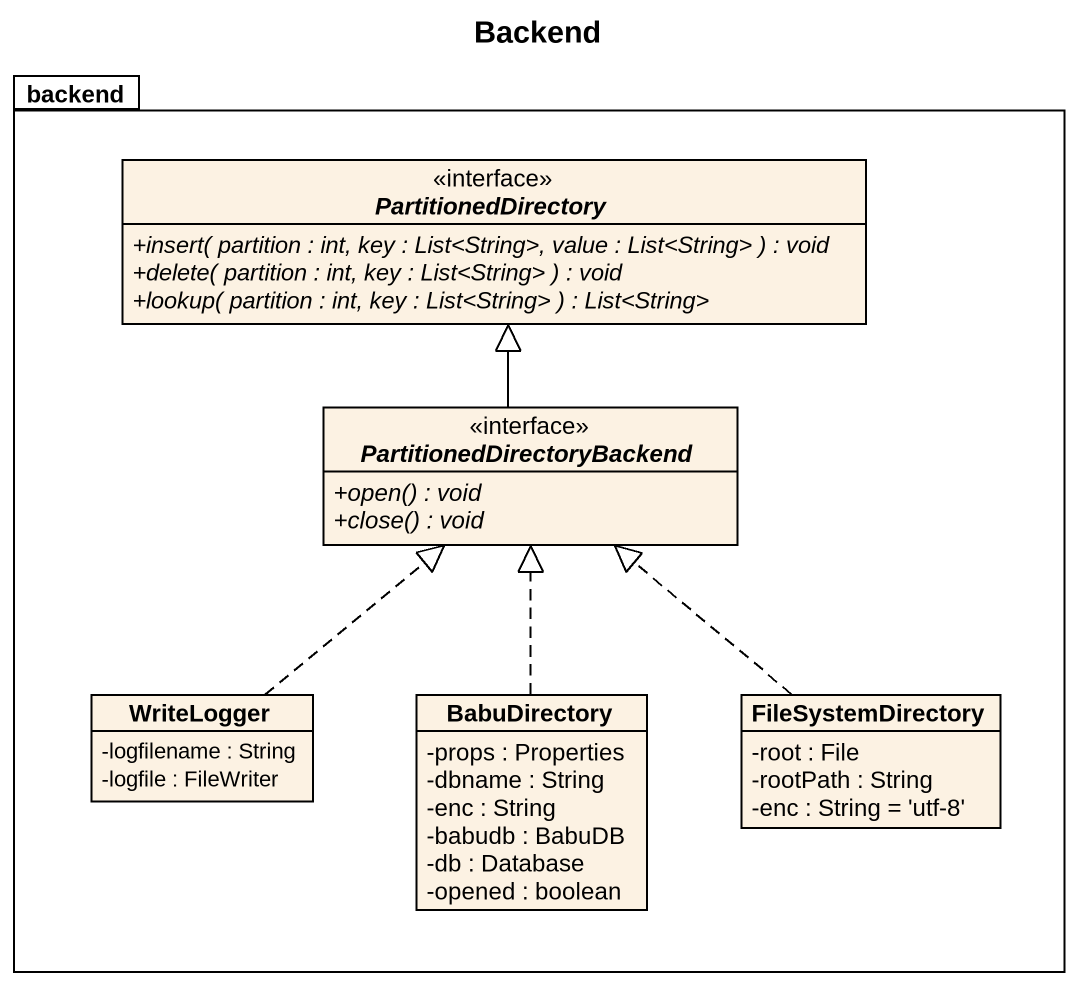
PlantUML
@startuml
title Backend
hide circle
hide empty members
skinparam classAttributeIconSize 0
package backend {
  interface PartitionedDirectory {
    {abstract} +insert( partition : int, key : List<String>, value : List<String> ) : void
    {abstract} +delete( partition : int, key : List<String> ) : void
    {abstract} +lookup( partition : int, key : List<String> ) : List<String>
  }
  interface PartitionedDirectoryBackend {
    {abstract} +open() : void
    {abstract} +close() : void
  }
  class WriteLogger {
    -logfilename : String
    -logfile : FileWriter
  }
  class BabuDirectory {
    -props : Properties
    -dbname : String
    -enc : String
    -babudb : BabuDB
    -db : Database
    -opened : boolean
  }
  class FileSystemDirectory {
    -root : File
    -rootPath : String
    -enc : String = 'utf-8'
  }
}
PartitionedDirectoryBackend -up-|> PartitionedDirectory
WriteLogger .up.|> PartitionedDirectoryBackend
BabuDirectory .up.|> PartitionedDirectoryBackend
FileSystemDirectory .up.|> PartitionedDirectoryBackend
@enduml
